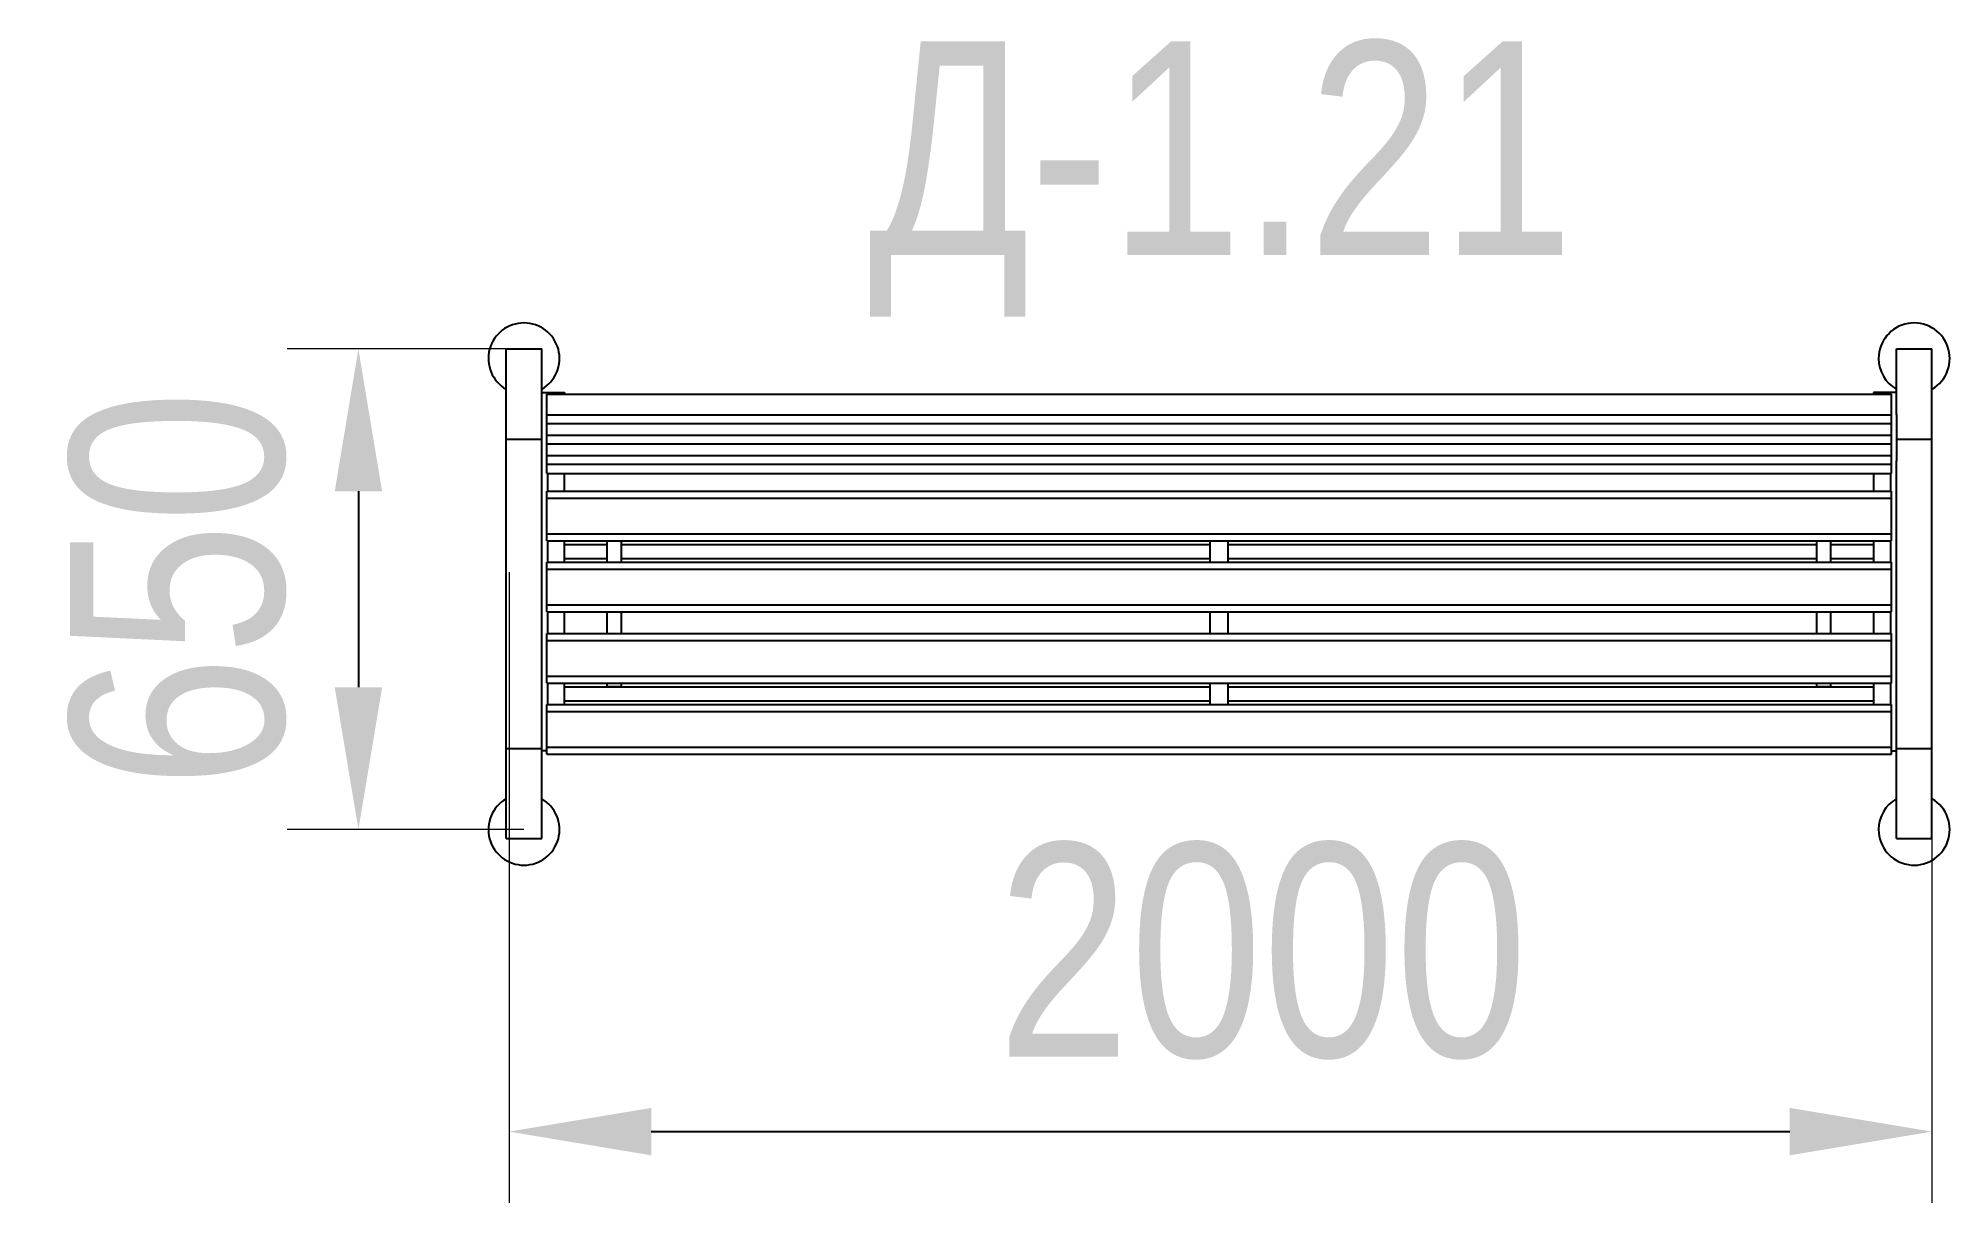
# Model space of a CAD drawing. Header units: millimetres. Extents: x -1609 to 1078, y -854 to 782.
import ezdxf

# ---------------------------------------------------------------- set-up
doc = ezdxf.new("R2010")
doc.units = ezdxf.units.MM
for name, color, linetype in [('DIKOM_АРТИКУЛ', 7, 'Continuous'), ('DIKOM_ОБЪЕКТ', 7, 'Continuous'), ('DIKOM_РАЗМЕР_ОБЪЕКТА', 7, 'Continuous')]:
    doc.layers.add(name, color=color, linetype=linetype)
doc.styles.add('style1', font='arialbd.ttf', dxfattribs={"width": 0.8})
doc.dimstyles.new('1-50', dxfattribs={"dimtxt": 300, "dimasz": 200, "dimexe": 100, "dimexo": 0, "dimgap": 100, "dimtad": 1, "dimtxsty": 'style1', "dimcen": 200, "dimclrd": 7, "dimclre": 7, "dimclrt": 7, "dimadec": 1, "dimazin": 2, "dimtfac": 1, "dimtmove": 0, "dimatfit": 2, "dimfxl": 0, "dimlwd": 25, "dimlwe": 18, "dimarcsym": 0})

# ---------------------------------------------------------------- blocks, each defined once
blk = doc.blocks.new('*D21')
at = {"layer": 'Defpoints', "color": 0, "transparency": 16777216}
for p in [(-946.8, 31.9), (1053.2, 31.9), (1053.2, -754.4)]:
    blk.add_point(p, dxfattribs=at)
at = {"layer": 'DIKOM_РАЗМЕР_ОБЪЕКТА', "color": 7, "lineweight": 18, "transparency": 16777216}
for p, q in [((-946.8, 31.9), (-946.8, -854.4)), ((1053.2, 31.9), (1053.2, -854.4))]:
    blk.add_line(p, q, dxfattribs=at)
at = {"layer": 'DIKOM_РАЗМЕР_ОБЪЕКТА', "color": 7, "lineweight": 25, "transparency": 16777216}
blk.add_line((-746.8, -754.4), (853.2, -754.4), dxfattribs=at)
at = {"layer": 'DIKOM_РАЗМЕР_ОБЪЕКТА', "color": 7, "transparency": 16777216}
for points in [[(-746.8, -721), (-746.8, -787.7), (-946.8, -754.4)], [(853.2, -721), (853.2, -787.7), (1053.2, -754.4)]]:
    blk.add_solid(points, dxfattribs=at)
at = {"layer": 'DIKOM_РАЗМЕР_ОБЪЕКТА', "color": 7, "transparency": 16777216, "insert": (112.2, -501.2), "char_height": 300, "attachment_point": 5, "style": 'style1'}
blk.add_mtext('{\\fArial|b0|i0|c204|p34;2000}', dxfattribs=at)
blk = doc.blocks.new('*D22')
at = {"layer": 'Defpoints', "color": 0, "transparency": 16777216}
for p in [(-925.8, 345.6), (-1158.5, -329.9), (-925.8, -329.9)]:
    blk.add_point(p, dxfattribs=at)
at = {"layer": 'DIKOM_РАЗМЕР_ОБЪЕКТА', "color": 7, "lineweight": 18, "transparency": 16777216}
for p, q in [((-925.8, 345.6), (-1258.5, 345.6)), ((-925.8, -329.9), (-1258.5, -329.9))]:
    blk.add_line(p, q, dxfattribs=at)
at = {"layer": 'DIKOM_РАЗМЕР_ОБЪЕКТА', "color": 7, "lineweight": 25, "transparency": 16777216}
blk.add_line((-1158.5, 145.6), (-1158.5, -129.9), dxfattribs=at)
at = {"layer": 'DIKOM_РАЗМЕР_ОБЪЕКТА', "color": 7, "transparency": 16777216}
for points in [[(-1191.8, 145.6), (-1125.2, 145.6), (-1158.5, 345.6)], [(-1191.8, -129.9), (-1125.2, -129.9), (-1158.5, -329.9)]]:
    blk.add_solid(points, dxfattribs=at)
at = {"layer": 'DIKOM_РАЗМЕР_ОБЪЕКТА', "color": 7, "transparency": 16777216, "insert": (-1411.7, 7.9), "char_height": 300, "attachment_point": 5, "rotation": 90, "style": 'style1'}
blk.add_mtext('{\\fArial|b0|i0|c204|p34;650}', dxfattribs=at)

msp = doc.modelspace()

# ---------------------------------------------------------------- linework, layer by layer
at = {"layer": 'DIKOM_ОБЪЕКТ', "color": 7, "linetype": 'Continuous'}
for p, q in [((-950.794, 345.636), (-900.794, 345.636)), ((-950.794, 218.985), (-950.794, 345.636)), ((-900.794, 284.469), (-900.794, 345.636)), ((1003.206, 345.636), (1053.206, 345.636)), ((1003.206, 284.469), (1003.206, 345.636)), ((1053.206, 218.985), (1053.206, 345.636)), ((-900.794, 253.56), (-900.794, 284.469)), ((-900.794, 284.469), (-868.794, 284.469)), ((-893.794, 281.9), (996.206, 281.9)), ((-893.794, 252.922), (-893.794, 281.9)), ((-868.794, 282.054), (-868.803, 281.9)), ((-868.794, 284.469), (-868.794, 282.054)), ((-868.794, 281.9), (-868.794, 282.054)), ((971.206, 284.469), (971.206, 282.054)), ((1003.206, 284.469), (971.206, 284.469)), ((971.206, 282.054), (971.214, 281.9)), ((971.206, 282.054), (971.206, 281.9)), ((996.206, 252.922), (996.206, 281.9)), ((1003.206, 253.56), (1003.206, 284.469)), ((-900.794, 188.209), (-900.794, 253.56)), ((-893.794, 240.674), (-893.794, 252.922)), ((-893.794, 252.922), (996.206, 252.922)), ((996.206, 240.674), (996.206, 252.922)), ((1003.206, 253.56), (1003.206, 188.209)), ((-950.794, 218.985), (-900.794, 218.985)), ((-950.794, -215.713), (-950.794, 218.985)), ((-893.794, 240.674), (996.206, 240.674)), ((-893.794, 227.733), (-893.794, 240.674)), ((-893.794, 227.393), (-893.794, 227.733)), ((-893.794, 224.452), (-893.794, 227.393)), ((-893.794, 212.204), (-893.794, 224.452)), ((-893.794, 224.452), (996.206, 224.452)), ((996.206, 227.733), (996.206, 240.674)), ((996.206, 227.393), (996.206, 227.733)), ((996.206, 224.452), (996.206, 227.393)), ((996.206, 212.204), (996.206, 224.452)), ((1003.206, 218.985), (1053.206, 218.985)), ((1053.206, -215.713), (1053.206, 218.985)), ((-900.794, -215.713), (-900.794, 188.209)), ((-893.794, 212.204), (996.206, 212.204)), ((-893.794, 199.263), (-893.794, 212.204)), ((-893.794, 198.923), (-893.794, 199.263)), ((-893.794, 195.982), (-893.794, 198.923)), ((-893.794, 183.734), (-893.794, 195.982)), ((-893.794, 195.982), (996.206, 195.982)), ((996.206, 199.263), (996.206, 212.204)), ((996.206, 198.923), (996.206, 199.263)), ((996.206, 195.982), (996.206, 198.923)), ((996.206, 183.734), (996.206, 195.982)), ((1003.206, -215.713), (1003.206, 188.209)), ((-893.794, 183.734), (996.206, 183.734)), ((-893.794, 170.793), (-893.794, 183.734)), ((-893.794, 170.453), (-893.794, 170.793)), ((-893.794, 170.453), (996.206, 170.453)), ((-892.294, 145.942), (-892.294, 170.453)), ((-868.794, 145.942), (-868.794, 170.453)), ((971.206, 170.453), (971.206, 145.942)), ((994.706, 170.453), (994.706, 145.942)), ((996.206, 170.793), (996.206, 183.734)), ((996.206, 170.453), (996.206, 170.793)), ((-893.794, 135.942), (-893.794, 145.942)), ((-893.794, 145.942), (996.206, 145.942)), ((-893.794, 135.942), (996.206, 135.942)), ((-893.794, 85.942), (-893.794, 135.942)), ((996.206, 135.942), (996.206, 145.942)), ((996.206, 85.942), (996.206, 135.942)), ((-893.794, 85.942), (996.206, 85.942)), ((-893.794, 75.942), (-893.794, 85.942)), ((996.206, 75.942), (996.206, 85.942)), ((-893.794, 75.942), (996.206, 75.942)), ((-892.294, 45.942), (-892.294, 75.942)), ((-868.794, 45.942), (-868.794, 75.942)), ((-868.794, 70.942), (-808.794, 70.942)), ((-808.794, 48.442), (-808.794, 75.942)), ((-788.794, 48.442), (-788.794, 75.942)), ((-788.794, 70.942), (38.706, 70.942)), ((38.706, 45.942), (38.706, 75.942)), ((63.706, 75.942), (63.706, 45.942)), ((63.706, 70.942), (891.206, 70.942)), ((891.206, 45.942), (891.206, 75.942)), ((911.206, 45.942), (911.206, 75.942)), ((911.206, 70.942), (971.206, 70.942)), ((971.206, 75.942), (971.206, 45.942)), ((994.706, 75.942), (994.706, 45.942)), ((-893.794, 35.942), (-893.794, 45.942)), ((-893.794, 45.942), (996.206, 45.942)), ((-893.794, 35.942), (996.206, 35.942)), ((-893.794, -14.058), (-893.794, 35.942)), ((-868.794, 50.942), (-808.794, 50.942)), ((-808.794, 45.942), (-808.794, 50.942)), ((-788.794, 45.942), (-788.794, 50.942)), ((-788.794, 50.942), (38.706, 50.942)), ((63.706, 50.942), (891.206, 50.942)), ((891.206, 45.942), (891.206, 50.942)), ((911.206, 45.942), (911.206, 50.942)), ((911.206, 50.942), (971.206, 50.942)), ((996.206, 35.942), (996.206, 45.942)), ((996.206, -14.058), (996.206, 35.942)), ((-893.794, -14.058), (996.206, -14.058)), ((-893.794, -24.058), (-893.794, -14.058)), ((-893.794, -24.058), (996.206, -24.058)), ((-892.294, -54.058), (-892.294, -24.058)), ((-868.794, -54.058), (-868.794, -24.058)), ((-808.794, -54.058), (-808.794, -24.058)), ((-788.794, -54.058), (-788.794, -24.058)), ((38.706, -54.058), (38.706, -24.058)), ((63.706, -24.058), (63.706, -54.058)), ((891.206, -54.058), (891.206, -24.058)), ((911.206, -54.058), (911.206, -24.058)), ((971.206, -24.058), (971.206, -54.058)), ((994.706, -24.058), (994.706, -54.058)), ((996.206, -24.058), (996.206, -14.058)), ((-893.794, -64.058), (-893.794, -54.058)), ((-893.794, -54.058), (996.206, -54.058)), ((-893.794, -64.058), (996.206, -64.058)), ((-893.794, -114.058), (-893.794, -64.058)), ((996.206, -64.058), (996.206, -54.058)), ((996.206, -114.058), (996.206, -64.058)), ((-893.794, -114.058), (996.206, -114.058)), ((-893.794, -124.058), (-893.794, -114.058)), ((-893.794, -124.058), (996.206, -124.058)), ((-892.294, -154.058), (-892.294, -124.058)), ((-868.794, -154.058), (-868.794, -124.058)), ((-868.794, -129.058), (38.706, -129.058)), ((-808.794, -129.058), (-808.794, -124.058)), ((-788.794, -129.058), (-808.794, -129.058)), ((-788.794, -129.058), (-788.794, -124.058)), ((38.706, -154.058), (38.706, -124.058)), ((63.706, -124.058), (63.706, -154.058)), ((63.706, -129.058), (971.206, -129.058)), ((891.206, -129.058), (891.206, -124.058)), ((911.206, -129.058), (891.206, -129.058)), ((911.206, -129.058), (911.206, -124.058)), ((971.206, -124.058), (971.206, -154.058)), ((994.706, -124.058), (994.706, -154.058)), ((996.206, -124.058), (996.206, -114.058)), ((-893.794, -154.058), (996.206, -154.058)), ((-893.794, -164.058), (-893.794, -154.058)), ((-868.794, -149.058), (38.706, -149.058)), ((63.706, -149.058), (971.206, -149.058)), ((996.206, -164.058), (996.206, -154.058)), ((-893.794, -164.058), (996.206, -164.058)), ((-893.794, -214.058), (-893.794, -164.058)), ((996.206, -214.058), (996.206, -164.058)), ((-893.794, -214.058), (996.206, -214.058)), ((-893.794, -224.058), (-893.794, -214.058)), ((996.206, -224.058), (996.206, -214.058)), ((-950.794, -215.713), (-900.794, -215.713)), ((-950.794, -342.364), (-950.794, -215.713)), ((-900.794, -342.364), (-900.794, -215.713)), ((-898.294, -219.058), (-900.794, -219.058)), ((-896.794, -219.058), (-898.294, -219.058)), ((-893.794, -219.058), (-896.794, -219.058)), ((-893.794, -224.058), (996.206, -224.058)), ((996.206, -219.058), (999.206, -219.058)), ((999.206, -219.058), (1000.706, -219.058)), ((1000.706, -219.058), (1003.206, -219.058)), ((1003.206, -215.713), (1053.206, -215.713)), ((1003.206, -342.364), (1003.206, -215.713)), ((1053.206, -342.364), (1053.206, -215.713)), ((-950.794, -342.364), (-900.794, -342.364)), ((1003.206, -342.364), (1053.206, -342.364))]:
    msp.add_line(p, q, dxfattribs=at)
for centre, start, end in [((-925.794, 332.256), 300, 240), ((1028.206, 332.256), 300, 180), ((1028.206, 332.256), 180, 240), ((-925.794, -329.864), 120, 270), ((-925.794, -329.864), 270, 60), ((1028.206, -329.864), 120, 180), ((1028.206, -329.864), 180, 60)]:
    msp.add_arc(centre, 50, start, end, dxfattribs=at)

# ---------------------------------------------------------------- texts
at = {"layer": 'DIKOM_АРТИКУЛ', "insert": (-441.806, 777.886), "char_height": 300, "width": 1373.12348, "attachment_point": 1, "style": 'style1'}
msp.add_mtext('{\\fArial|b0|i0|c204|p34;Д-1.21}', dxfattribs=at)

# ---------------------------------------------------------------- dimensions: what is measured, and where the dimension line sits
at = {"layer": 'DIKOM_РАЗМЕР_ОБЪЕКТА'}
dim = msp.add_linear_dim(base=(-1158.484, -329.864), p1=(-925.794, 345.636), p2=(-925.794, -329.864), angle=90, text='{\\fArial|b0|i0|c204|p34;650}', dimstyle='1-50', dxfattribs=at)
dim.commit()
dim.dimension.update_dxf_attribs({"geometry": '*D22', "text_midpoint": (-1158.484, 7.886), "dimtype": 160})
dim = msp.add_linear_dim(base=(1053.206, -754.374), p1=(-946.794, 31.871), p2=(1053.206, 31.871), text='{\\fArial|b0|i0|c204|p34;<>}', dimstyle='1-50', dxfattribs=at)
dim.commit()
dim.dimension.update_dxf_attribs({"geometry": '*D21', "text_midpoint": (112.213, -754.374), "dimtype": 160})

doc.saveas('drawing.dxf')
